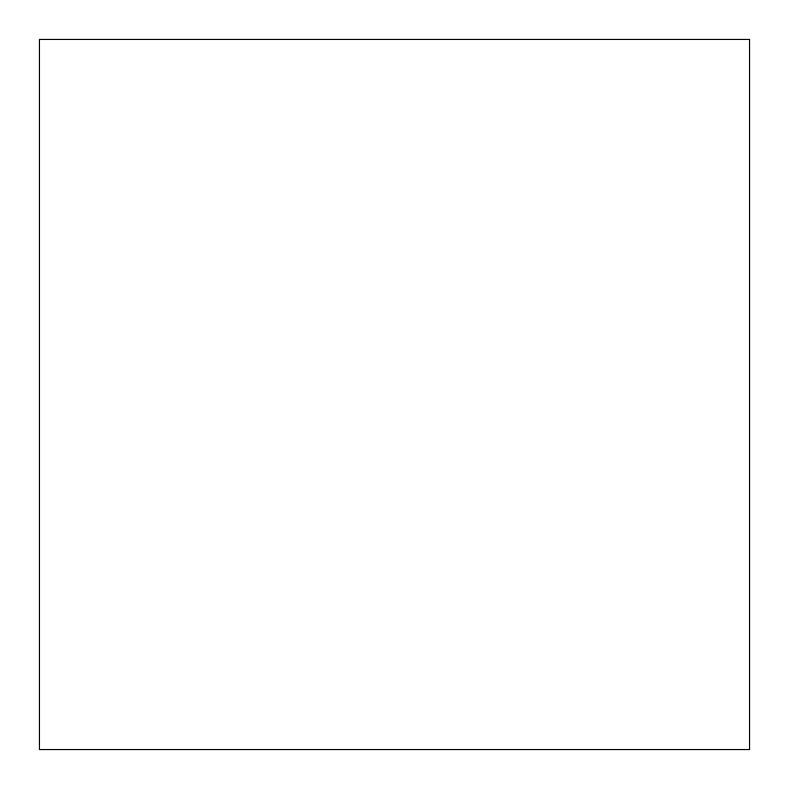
<?xml version="1.0" encoding="UTF-8"?>
<svg xmlns="http://www.w3.org/2000/svg" width="789" height="789" viewBox="0 0 789 789"><rect width="100%" height="100%" fill="white"/><g stroke="black" fill="none" stroke-linecap="round" stroke-linejoin="round"><path stroke-width="1.18" d="M749.55 39.45L39.45 39.45L39.45 749.55L749.55 749.55L749.55 39.45"/></g></svg>
